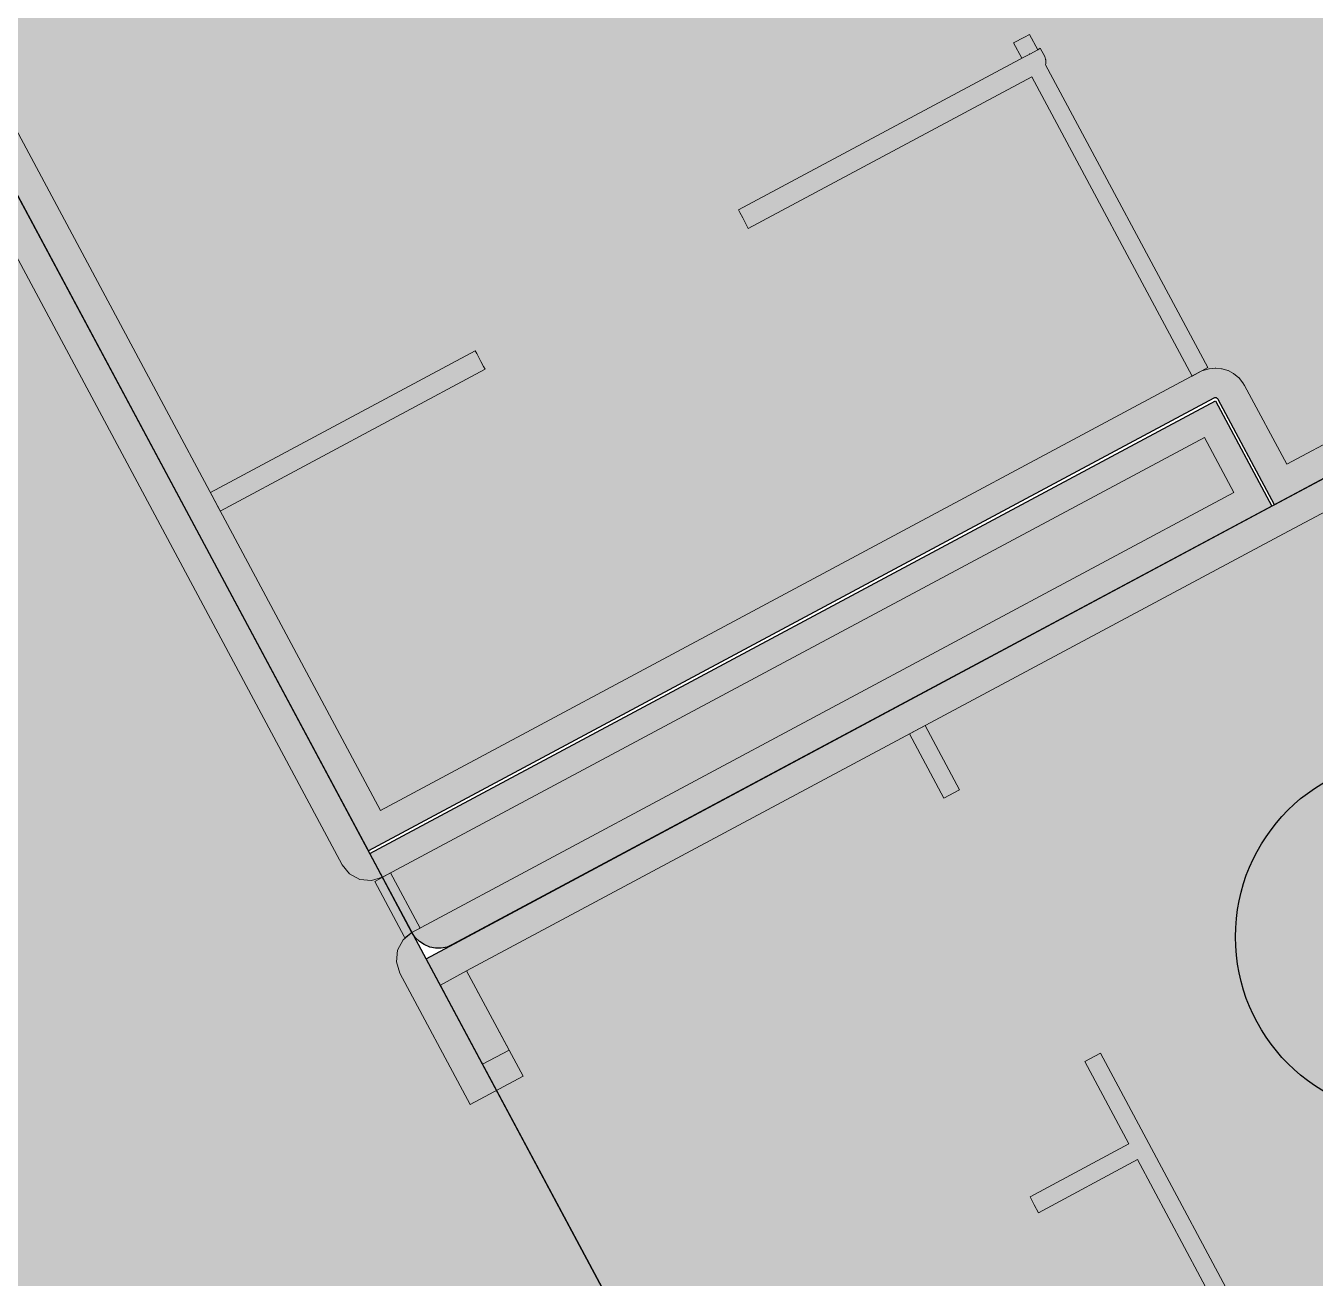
# Model space of a CAD drawing. Header units: millimetres. Extents: x 0 to 224629, y -187555 to 25097.
# Drawn here: x 75876 to 80194, y -159085 to -154890 of the extents above; entities that cross this region are included whole.
import ezdxf

# ---------------------------------------------------------------- set-up
doc = ezdxf.new("R2010")
doc.units = ezdxf.units.MM
doc.linetypes.add('Solid', pattern=[0])
for name, color, linetype, lineweight in [('Inner Walls', 5, 'Solid', 0), ('Room Objects', 47, 'Solid', 15), ('Room Walls', 47, 'Solid', 35), ('Service Area', 252, 'Solid', 25), ('Studio Apartment', 1, 'Solid', 35), ('Three-Bedroom Apartment', 151, 'Solid', 25)]:
    doc.layers.add(name, color=color, linetype=linetype, lineweight=lineweight)

msp = doc.modelspace()

# ---------------------------------------------------------------- hatches: boundary and pattern name
at = {"layer": 'Room Objects', "linetype": 'Solid', "lineweight": 0}
msp.add_hatch(color=5, dxfattribs=at).paths.add_polyline_path([(77264, -158104), (77352, -158056), (77352, -158056), (77352, -158056), (77494, -158321), (77405, -158368), (77405, -158368), (77405, -158368)], flags=0)
at = {"layer": 'Service Area', "linetype": 'Solid', "lineweight": 25}
for points in [[(73861, -155985), (75624, -155041), (85180, -172892), (83417, -173836)], [(77028, -157663), (79860, -156147), (80049, -156499), (77305, -157968), (77287, -157976), (77267, -157980), (77248, -157980), (77229, -157976), (77210, -157968), (77194, -157957), (77180, -157944), (77169, -157927)]]:
    msp.add_hatch(color=254, dxfattribs=at).paths.add_polyline_path(points, flags=0)
at = {"layer": 'Studio Apartment', "linetype": 'Solid', "lineweight": 25}
msp.add_hatch(color=252, dxfattribs=at).paths.add_polyline_path([(77217, -158015), (83608, -154594), (85201, -157569), (80416, -160131), (80416, -160131), (80180, -159690), (80179, -159688), (80178, -159687), (80176, -159686), (80174, -159685), (80172, -159685), (80170, -159685), (80169, -159685), (80167, -159686), (78569, -160541)], flags=0)
at = {"layer": 'Three-Bedroom Apartment', "linetype": 'Solid', "lineweight": 25}
h = msp.add_hatch(color=150, dxfattribs=at)
h.paths.add_polyline_path([(65876, -156430), (73149, -152536), (80423, -148643), (82015, -151618), (83608, -154594), (80058, -156495), (79869, -156142), (79868, -156140), (79866, -156139), (79865, -156138), (79863, -156137), (79861, -156137), (79859, -156137), (79857, -156137), (79855, -156138), (77023, -157654), (75624, -155041), (74742, -155512), (73861, -155985), (75165, -158422), (75165, -158422), (71969, -160132), (71968, -160134), (71966, -160135), (71965, -160137), (71965, -160138), (71964, -160140), (71964, -160142), (71965, -160144), (71965, -160146), (72248, -160675), (72248, -160675), (69062, -162381), (67469, -159406)], flags=0)
h.paths.add_polyline_path([(79064, -153765), (78828, -153324), (78827, -153323), (78826, -153321), (78824, -153320), (78823, -153320), (78821, -153319), (78819, -153319), (78817, -153320), (78815, -153320), (77377, -154090), (77375, -154091), (77374, -154093), (77373, -154094), (77372, -154096), (77372, -154098), (77372, -154100), (77372, -154102), (77373, -154104), (77609, -154545), (77610, -154546), (77611, -154548), (77613, -154549), (77615, -154549), (77616, -154550), (77618, -154550), (77620, -154549), (77622, -154549), (79060, -153779), (79062, -153778), (79063, -153776), (79064, -153775), (79065, -153773), (79066, -153771), (79066, -153769), (79065, -153767)], flags=0)

# ---------------------------------------------------------------- linework, layer by layer
at = {"layer": 'Inner Walls', "color": 47, "linetype": 'Solid', "lineweight": 15}
for p, q in [((80099, -156359), (83341, -154624)), ((83435, -154800), (80105, -156583)), ((75712, -154994), (77064, -157519)), ((76935, -157701), (75583, -155176)), ((77064, -157519), (79808, -156050)), ((79808, -156050), (79817, -156045)), ((79817, -156045), (79819, -156045)), ((79819, -156045), (79838, -156039)), ((79838, -156039), (79839, -156039)), ((79839, -156039), (79859, -156037)), ((79859, -156037), (79861, -156037)), ((79861, -156037), (79880, -156039)), ((79880, -156039), (79882, -156039)), ((79882, -156039), (79901, -156045)), ((79901, -156045), (79903, -156045)), ((79903, -156045), (79920, -156055)), ((79920, -156055), (79922, -156056)), ((79922, -156056), (79937, -156068)), ((79937, -156068), (79938, -156069)), ((79938, -156069), (79951, -156085)), ((79951, -156085), (79952, -156086)), ((79952, -156086), (79957, -156095)), ((79957, -156095), (80099, -156359)), ((79823, -156269), (77070, -157742)), ((79922, -156454), (79823, -156269)), ((77169, -157927), (79922, -156454)), ((80105, -156583), (77352, -158056)), ((76960, -157731), (76935, -157701)), ((76994, -157750), (76960, -157731)), ((77033, -157753), (76994, -157750)), ((77070, -157742), (77033, -157753)), ((77139, -157952), (77169, -157927)), ((77121, -157986), (77139, -157952)), ((77117, -158025), (77121, -157986)), ((77128, -158063), (77117, -158025)), ((77352, -158056), (77541, -158409)), ((77364, -158503), (77128, -158063)), ((77541, -158409), (77364, -158503))]:
    msp.add_line(p, q, dxfattribs=at)
at = {"layer": 'Room Objects', "color": 0, "linetype": 'Solid', "lineweight": 0}
for p, q in [((77264, -158104), (77352, -158056)), ((77352, -158056), (77494, -158321)), ((77405, -158368), (77264, -158104)), ((77494, -158321), (77405, -158368))]:
    msp.add_line(p, q, dxfattribs=at)
for p in [(77352, -158056), (77352, -158056), (77405, -158368), (77405, -158368)]:
    msp.add_point(p, dxfattribs=at)
at = {"layer": 'Room Walls', "color": 47, "linetype": 'Solid', "lineweight": 9}
for p, q in [((79184, -154948), (79220, -154929)), ((79212, -154999), (79184, -154948)), ((79220, -154929), (79237, -154920)), ((79237, -154920), (79265, -154971)), ((78262, -155507), (79221, -154995)), ((79238, -154985), (79212, -154999)), ((79221, -154995), (79238, -154985)), ((79238, -154985), (79265, -154971)), ((79265, -154971), (79238, -154985)), ((79265, -154971), (79273, -154966)), ((79273, -154966), (79288, -154993)), ((79288, -154993), (79289, -154995)), ((79289, -154995), (79290, -154997)), ((79290, -154997), (79291, -155003)), ((79291, -155003), (79292, -155005)), ((79292, -155018), (79291, -155020)), ((79291, -155020), (79291, -155021)), ((79291, -155021), (79835, -156035)), ((79292, -155005), (79292, -155011)), ((79292, -155011), (79292, -155012)), ((79292, -155012), (79292, -155018)), ((79245, -155061), (78295, -155569)), ((79782, -156064), (79245, -155061)), ((78267, -155516), (78262, -155507)), ((78277, -155534), (78267, -155516)), ((78291, -155560), (78277, -155534)), ((78295, -155569), (78291, -155560)), ((76494, -156454), (77381, -155979)), ((77381, -155979), (77386, -155988)), ((77386, -155988), (77400, -156015)), ((77400, -156015), (77409, -156032)), ((77414, -156041), (76527, -156516)), ((77409, -156032), (77414, -156041)), ((79835, -156035), (79782, -156064)), ((76499, -156463), (76494, -156454)), ((76522, -156507), (76499, -156463)), ((76527, -156516), (76522, -156507)), ((78835, -157262), (78888, -157234)), ((78888, -157234), (79003, -157449)), ((78950, -157477), (78835, -157262)), ((79003, -157449), (78950, -157477)), ((77044, -157756), (77097, -157728)), ((77143, -157941), (77044, -157756)), ((77097, -157728), (77196, -157913)), ((77169, -157927), (77145, -157945)), ((77183, -157920), (77169, -157927)), ((77196, -157913), (77183, -157920)), ((77145, -157945), (77143, -157941)), ((79422, -158359), (79475, -158331)), ((79570, -158635), (79422, -158359)), ((79475, -158331), (79637, -158634)), ((79239, -158813), (79570, -158635)), ((79637, -158634), (80146, -159584)), ((79599, -158688), (79267, -158866)), ((80093, -159612), (79599, -158688)), ((79253, -158839), (79239, -158813)), ((79267, -158866), (79253, -158839))]:
    msp.add_line(p, q, dxfattribs=at)
msp.add_point((79238, -154985), dxfattribs=at)
at = {"layer": 'Service Area', "color": 254, "linetype": 'Solid', "lineweight": 25}
for p, q in [((75624, -155041), (85180, -172892)), ((77028, -157663), (79860, -156147)), ((79860, -156147), (80049, -156499)), ((80049, -156499), (77305, -157968)), ((77169, -157927), (77028, -157663)), ((77180, -157944), (77169, -157927)), ((77194, -157957), (77180, -157944)), ((77210, -157968), (77194, -157957)), ((77229, -157976), (77210, -157968)), ((77305, -157968), (77287, -157976)), ((77248, -157980), (77229, -157976)), ((77267, -157980), (77248, -157980)), ((77287, -157976), (77267, -157980))]:
    msp.add_line(p, q, dxfattribs=at)
at = {"layer": 'Studio Apartment', "color": 252, "linetype": 'Solid', "lineweight": 25}
for p, q in [((77217, -158015), (83608, -154594)), ((78569, -160541), (77217, -158015))]:
    msp.add_line(p, q, dxfattribs=at)
at = {"layer": 'Three-Bedroom Apartment', "color": 150, "linetype": 'Solid', "lineweight": 25}
for p, q in [((83608, -154594), (80058, -156495)), ((77023, -157654), (75624, -155041)), ((79855, -156138), (77023, -157654)), ((79857, -156137), (79855, -156138)), ((79859, -156137), (79857, -156137)), ((79861, -156137), (79859, -156137)), ((79863, -156137), (79861, -156137)), ((79865, -156138), (79863, -156137)), ((79866, -156139), (79865, -156138)), ((79868, -156140), (79866, -156139)), ((79869, -156142), (79868, -156140)), ((80058, -156495), (79869, -156142))]:
    msp.add_line(p, q, dxfattribs=at)
at = {"layer": 'Three-Bedroom Apartment', "color": 7, "linetype": 'Solid', "lineweight": 25}
msp.add_circle((80527, -157942), 600, dxfattribs=at)

doc.saveas('drawing.dxf')
